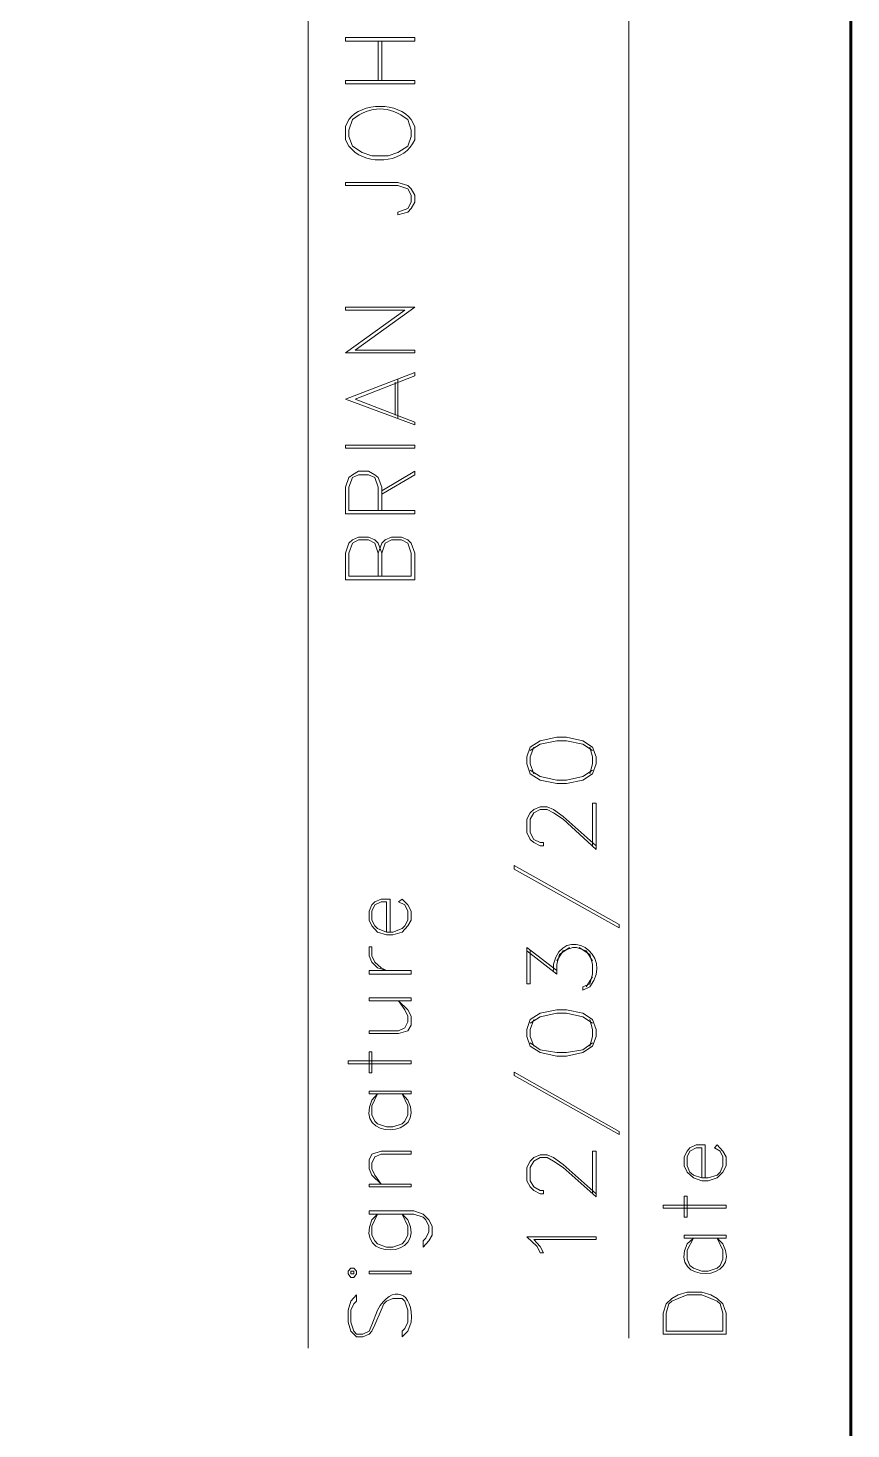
# Model space of a CAD drawing. Header units: inches. Extents: x 5 to 516, y -193 to 129.
# Drawn here: x 58.596 to 59.901, y -173.669 to -171.446 of the extents above; entities that cross this region are included whole.
import ezdxf

# ---------------------------------------------------------------- set-up
doc = ezdxf.new("R2010")
doc.units = ezdxf.units.IN
doc.header["$MEASUREMENT"] = 0
doc.layers.add('PDF7_Geometry', color=7, linetype='Continuous')

msp = doc.modelspace()

# ---------------------------------------------------------------- linework, layer by layer
at = {"layer": 'PDF7_Geometry', "lineweight": 60}
msp.add_lwpolyline([(59.9013316, -193.1846724), (59.9013316, -163.1857822), (14.901328, -163.1857822), (14.901328, -193.1846724)], dxfattribs=at)
at = {"layer": 'PDF7_Geometry', "lineweight": 15}
for points in [[(59.0402205, -173.5402277), (59.0402205, -169.7446718)], [(59.5491093, -173.5246728), (59.5491093, -169.7446726)], [(59.1513316, -171.5291169), (59.1513316, -171.4668947)], [(59.1568869, -171.5291169), (59.1568869, -171.4668947)], [(59.1046648, -171.5913387), (59.0991092, -171.6024498), (59.0991092, -171.6235609), (59.1046648, -171.6335609), (59.1146648, -171.6435609)], [(59.1102204, -171.5913378), (59.1046648, -171.6080045), (59.1046648, -171.6180045), (59.1102204, -171.63356), (59.125776, -171.64356), (59.1413315, -171.6491156), (59.1668871, -171.6491156), (59.1824426, -171.64356), (59.1979982, -171.63356), (59.2035537, -171.6180045), (59.2035537, -171.6080045), (59.1979982, -171.5913378)], [(59.2091092, -171.6235609), (59.2091092, -171.6024498), (59.2035537, -171.5913387)], [(59.2091092, -171.8891163), (59.0991092, -171.8891163), (59.0991092, -171.8935608), (59.1935537, -171.8935608), (59.0991092, -171.9613386), (59.2091092, -171.9613386)], [(59.2091092, -171.8891165), (59.1146647, -171.9568943), (59.2091092, -171.9568943), (59.2091092, -171.9613387)], [(59.0991092, -172.0346712), (59.2091092, -171.9924489), (59.2091092, -171.9980045), (59.1146647, -172.0346712), (59.2091092, -172.0713378), (59.2091092, -172.0757823)], [(59.1779983, -172.0602268), (59.1779983, -172.0080046)], [(59.1824426, -172.0657833), (59.1824426, -172.003561)], [(59.0991092, -172.0346712), (59.2091092, -172.0757823)], [(59.156887, -172.2113372), (59.156887, -172.1746705), (59.1513315, -172.159115), (59.1457759, -172.1546705), (59.1357759, -172.149115), (59.1202203, -172.149115), (59.1102203, -172.1546705), (59.1046648, -172.159115), (59.0991092, -172.1746705), (59.0991092, -172.2168928), (59.2091092, -172.2168928)], [(59.1568869, -172.1857829), (59.2091091, -172.1546718), (59.2091091, -172.1491163), (59.1568869, -172.1802274)], [(59.1513315, -172.2113386), (59.1513315, -172.1746719), (59.145776, -172.1591163), (59.135776, -172.1546719), (59.1202204, -172.1546719), (59.1102204, -172.1591163), (59.1046648, -172.1746719), (59.1046648, -172.2113386), (59.2091093, -172.2113386), (59.2091093, -172.2168941)], [(59.156887, -172.2791175), (59.1513315, -172.263562), (59.1457759, -172.2580064), (59.1357759, -172.253562), (59.1202203, -172.253562), (59.1102203, -172.2580064), (59.1046648, -172.263562), (59.0991092, -172.2791175), (59.0991092, -172.3213398), (59.2091092, -172.3213398)], [(59.1513315, -172.3157833), (59.1513315, -172.2791166), (59.145776, -172.2635611), (59.135776, -172.2580055), (59.1202204, -172.2580055), (59.1102204, -172.2635611), (59.1046648, -172.2791166), (59.1046648, -172.3157833), (59.2035537, -172.3157833)], [(59.1513316, -172.279117), (59.1568871, -172.2635614), (59.1624427, -172.2580059), (59.1724427, -172.2535614), (59.1879983, -172.2535614), (59.1979983, -172.2580059), (59.2035538, -172.2635614), (59.2091094, -172.279117), (59.2091094, -172.3213392)], [(59.1568869, -172.3157833), (59.1568869, -172.2791166), (59.1624425, -172.2635611), (59.1724425, -172.2580055), (59.187998, -172.2580055), (59.197998, -172.2635611), (59.2035536, -172.2791166), (59.2035536, -172.3157833)], [(59.3979981, -172.5868947), (59.3924426, -172.6024503), (59.3924426, -172.6135614), (59.3979981, -172.6291169)], [(59.4913316, -172.5924489), (59.4757761, -172.5824489), (59.4502205, -172.5768933), (59.434665, -172.5768933), (59.4079983, -172.5824489), (59.3924427, -172.5924489)], [(59.4868871, -172.6291152), (59.4913315, -172.6135596), (59.4913315, -172.6024485), (59.4868871, -172.586893)], [(59.3924425, -172.623561), (59.4079981, -172.633561), (59.4346647, -172.6391166), (59.4502203, -172.6391166), (59.4757759, -172.633561), (59.4913314, -172.623561)], [(59.496887, -172.7491162), (59.4446647, -172.7013384), (59.4291092, -172.6913384), (59.4191092, -172.6857829), (59.4079981, -172.6857829), (59.3979981, -172.6913384), (59.3924425, -172.7013384), (59.3924425, -172.7224495), (59.3979981, -172.7335607), (59.4079981, -172.7380051), (59.4135536, -172.7380051), (59.4135536, -172.7435607), (59.4079981, -172.7435607), (59.3979981, -172.7380051), (59.3924425, -172.7335607), (59.3868869, -172.7224495), (59.3868869, -172.7013384), (59.3924425, -172.6913384), (59.3979981, -172.6857829), (59.4079981, -172.6813384), (59.4191092, -172.6813384), (59.4291092, -172.6857829), (59.4446647, -172.696894), (59.496887, -172.7435607)], [(59.4913316, -172.7435607), (59.4913316, -172.6757829), (59.4968872, -172.6757829), (59.4968872, -172.7491162)], [(59.1702203, -172.8802274), (59.1702203, -172.8280052), (59.1557758, -172.8280052), (59.1457758, -172.8324496), (59.1413314, -172.8368941), (59.1368869, -172.8468941), (59.1368869, -172.8613385), (59.1413314, -172.8702274), (59.1502203, -172.8802274), (59.1646647, -172.8846719), (59.1746647, -172.8846719), (59.1891092, -172.8802274), (59.1979981, -172.8702274), (59.2035536, -172.8613385), (59.2035536, -172.8468941), (59.1979981, -172.8368941), (59.1891092, -172.8280052)], [(59.1646649, -172.8802274), (59.1646649, -172.8324496), (59.1557761, -172.8324496), (59.1457761, -172.8368941), (59.1413316, -172.8468941), (59.1413316, -172.8613385), (59.1457761, -172.8702274), (59.1502205, -172.8746719), (59.1646649, -172.8802274), (59.1746649, -172.8802274), (59.1891094, -172.8746719), (59.1935538, -172.8702274), (59.1979983, -172.8613385), (59.1979983, -172.8468941), (59.1935538, -172.8368941), (59.1835538, -172.8324496), (59.1891094, -172.8280052)], [(59.3924427, -172.9102263), (59.3924427, -172.9624486), (59.3868872, -172.9624486), (59.3868872, -172.9046708), (59.434665, -172.9413375)], [(59.4346647, -172.9257823), (59.4446647, -172.9102267), (59.4602203, -172.9046711), (59.4657758, -172.9046711), (59.4813314, -172.9102267), (59.4913314, -172.9257823)], [(59.4346647, -172.9468936), (59.4346647, -172.9313381), (59.4391092, -172.9157825), (59.4546647, -172.9046714)], [(59.4702205, -172.9046731), (59.4868872, -172.9157842), (59.4913316, -172.9313398), (59.4913316, -172.9468954), (59.4868872, -172.9624509), (59.4757761, -172.9668954)], [(59.3868872, -172.9102273), (59.434665, -172.946894)], [(59.4291094, -172.9413394), (59.4291094, -172.9313394)], [(59.4868872, -172.966895), (59.4757761, -172.9724506), (59.4757761, -172.966895)], [(59.4913316, -172.9513379), (59.4813316, -172.9668935)], [(59.4913316, -173.0246728), (59.4757761, -173.0146728), (59.4502205, -173.0091172), (59.434665, -173.0091172), (59.4079983, -173.0146728), (59.3924427, -173.0246728)], [(59.3979981, -173.0191163), (59.3924426, -173.0346719), (59.3924426, -173.045783), (59.3979981, -173.0613385)], [(59.4868871, -173.0613391), (59.4913315, -173.0457835), (59.4913315, -173.0346724), (59.4868871, -173.0191169)], [(59.3924425, -173.0557826), (59.4079981, -173.0668937), (59.4346647, -173.0713382), (59.4502203, -173.0713382), (59.4757759, -173.0668937), (59.4913314, -173.0557826)], [(59.1979983, -173.1468938), (59.1891094, -173.1368938), (59.1979983, -173.1557827), (59.1979983, -173.1702272), (59.1935539, -173.1802272), (59.1891094, -173.1846716), (59.174665, -173.1891161), (59.164665, -173.1891161), (59.1502205, -173.1846716), (59.1457761, -173.1802272), (59.1413316, -173.1702272), (59.1413316, -173.1557827), (59.1502205, -173.1368938), (59.1413316, -173.1468938)], [(59.6702203, -173.2702285), (59.6702203, -173.2180063), (59.6557759, -173.2180063), (59.6457759, -173.2224508), (59.6413314, -173.2280063), (59.636887, -173.2368952), (59.636887, -173.2513396), (59.6413314, -173.2613396), (59.6513314, -173.2702285), (59.6646648, -173.274673), (59.6746648, -173.274673), (59.6891092, -173.2702285), (59.6979981, -173.2613396), (59.7035537, -173.2513396), (59.7035537, -173.2368952), (59.6979981, -173.2280063), (59.6891092, -173.2180063)], [(59.664665, -173.2702285), (59.664665, -173.2224508), (59.6557761, -173.2224508), (59.6457761, -173.2280063), (59.6413317, -173.2368952), (59.6413317, -173.2513396), (59.6457761, -173.2613396), (59.6513317, -173.2657841), (59.664665, -173.2702285), (59.674665, -173.2702285), (59.6891094, -173.2657841), (59.6935539, -173.2613396), (59.6979983, -173.2513396), (59.6979983, -173.2368952), (59.6935539, -173.2280063), (59.684665, -173.2224508), (59.6891094, -173.2180063)], [(59.496887, -173.3002264), (59.4446647, -173.2535597), (59.4291092, -173.2435597), (59.4191092, -173.2380041), (59.4079981, -173.2380041), (59.3979981, -173.2435597), (59.3924425, -173.2535597), (59.3924425, -173.2746708), (59.3979981, -173.2846708), (59.4079981, -173.2902264), (59.4135536, -173.2902264), (59.4135536, -173.2957819), (59.4079981, -173.2957819), (59.3979981, -173.2902264), (59.3924425, -173.2846708), (59.3868869, -173.2746708), (59.3868869, -173.2535597), (59.3924425, -173.2435597), (59.3979981, -173.2380041), (59.4079981, -173.2335597), (59.4191092, -173.2335597), (59.4291092, -173.2380041), (59.4446647, -173.2491153), (59.496887, -173.2957819)], [(59.4913316, -173.2957819), (59.4913316, -173.2280041), (59.4968872, -173.2280041), (59.4968872, -173.3002264)], [(59.1979983, -173.3368929), (59.1891094, -173.328004), (59.1979983, -173.3468929), (59.1979983, -173.3613373), (59.1935539, -173.3702262), (59.1891094, -173.3746706), (59.174665, -173.3802262), (59.164665, -173.3802262), (59.1502205, -173.3746706), (59.1457761, -173.3702262), (59.1413316, -173.3613373), (59.1413316, -173.3468929), (59.1502205, -173.328004), (59.1413316, -173.3368929)], [(59.6979983, -173.3746714), (59.6891094, -173.3657825), (59.6979983, -173.3846714), (59.6979983, -173.3991158), (59.6935539, -173.4091158), (59.6891094, -173.4135603), (59.674665, -173.4180047), (59.664665, -173.4180047), (59.6513316, -173.4135603), (59.6457761, -173.4091158), (59.6413316, -173.3991158), (59.6413316, -173.3846714), (59.6513316, -173.3657825), (59.6413316, -173.3746714)], [(59.1502205, -173.4802267), (59.1413316, -173.50356), (59.1368871, -173.51356), (59.1268871, -173.5180044), (59.1168871, -173.5180044), (59.1124427, -173.51356), (59.1079982, -173.4991155), (59.1079982, -173.4802267), (59.1124427, -173.4702267), (59.1168871, -173.4657822), (59.1168871, -173.4557822), (59.1079982, -173.4657822), (59.1035538, -173.4802267), (59.1035538, -173.4991155), (59.1079982, -173.51356), (59.1168871, -173.5224489), (59.1268871, -173.5224489), (59.1368871, -173.5180044), (59.1413316, -173.51356), (59.145776, -173.50356), (59.155776, -173.4802267), (59.1602205, -173.4702267), (59.1646649, -173.4657822), (59.1746649, -173.4613378), (59.1891094, -173.4613378), (59.1935538, -173.4657822), (59.1979982, -173.4802267), (59.1979982, -173.4991155), (59.1935538, -173.5091155), (59.1891094, -173.51356), (59.1891094, -173.5224489), (59.1979982, -173.51356), (59.2035538, -173.4991155)]]:
    msp.add_lwpolyline(points, dxfattribs=at)
for points in [[(59.0991092, -171.4613385), (59.0991092, -171.4668941), (59.2091092, -171.4668941), (59.2091092, -171.4613385)], [(59.2091093, -171.5291156), (59.2091093, -171.5346711), (59.0991093, -171.5346711), (59.0991093, -171.5291156)], [(59.1824426, -171.7424503), (59.1979981, -171.7380058), (59.2035537, -171.7324503), (59.2091092, -171.7224503), (59.2091092, -171.7113392), (59.2035537, -171.7013392), (59.1979981, -171.6957836), (59.1824426, -171.6913392), (59.0991092, -171.6913392), (59.0991092, -171.6957836), (59.1824426, -171.6957836), (59.1979981, -171.7013392), (59.2035537, -171.7113392), (59.2035537, -171.7224503), (59.1979981, -171.7324503), (59.1824426, -171.7380058)], [(59.2091092, -172.1080059), (59.0991092, -172.1080059), (59.0991092, -172.1124503), (59.2091092, -172.1124503)], [(59.3868872, -172.6135603), (59.3924427, -172.6291158), (59.4079983, -172.6391158), (59.434665, -172.6446714), (59.4502205, -172.6446714), (59.4757761, -172.6391158), (59.4913316, -172.6291158), (59.4968872, -172.6135603), (59.4968872, -172.6024492), (59.4913316, -172.5868936), (59.4757761, -172.5768936), (59.4502205, -172.5713381), (59.434665, -172.5713381), (59.4079983, -172.5768936), (59.3924427, -172.5868936), (59.3868872, -172.6024492)], [(59.5335538, -172.8680047), (59.3668872, -172.7746714), (59.3668872, -172.780227), (59.5335538, -172.8735603)], [(59.1368872, -172.9035617), (59.1413316, -172.9035617), (59.1413316, -172.9180061), (59.1457761, -172.9280061), (59.1557761, -172.936895), (59.1646649, -172.9413394), (59.1502205, -172.936895), (59.1413316, -172.9280061), (59.1368872, -172.9180061)], [(59.2035538, -172.9413381), (59.1368872, -172.9413381), (59.1368872, -172.9468936), (59.2035538, -172.9468936)], [(59.2035538, -172.984672), (59.1368872, -172.984672), (59.1368872, -172.9891164), (59.2035538, -172.9891164)], [(59.1835538, -172.9891154), (59.1935538, -173.0035599), (59.1979983, -173.0135599), (59.1979983, -173.0224488), (59.1935538, -173.0324488), (59.1835538, -173.0368932), (59.1368872, -173.0368932), (59.1368872, -173.0413376), (59.1835538, -173.0413376), (59.1979983, -173.0368932), (59.2035538, -173.0280043), (59.2035538, -173.0135599), (59.1979983, -173.0035599)], [(59.3868872, -173.0457819), (59.3924427, -173.0613375), (59.4079983, -173.0713375), (59.434665, -173.076893), (59.4502205, -173.076893), (59.4757761, -173.0713375), (59.4913316, -173.0613375), (59.4968872, -173.0457819), (59.4968872, -173.0346708), (59.4913316, -173.0191152), (59.4757761, -173.0091152), (59.4502205, -173.0035597), (59.434665, -173.0035597), (59.4079983, -173.0091152), (59.3924427, -173.0191152), (59.3868872, -173.0346708)], [(59.2035538, -173.0846724), (59.1035538, -173.0846724), (59.1035538, -173.0891169), (59.2035538, -173.0891169)], [(59.1413316, -173.0702285), (59.1413316, -173.1035619), (59.1368872, -173.1035619), (59.1368872, -173.0702285)], [(59.5335538, -173.196895), (59.3668872, -173.1024506), (59.3668872, -173.1080061), (59.5335538, -173.2013395)], [(59.2035538, -173.1324494), (59.1368872, -173.1324494), (59.1368872, -173.1368938), (59.2035538, -173.1368938)], [(59.2035536, -173.2280048), (59.2035536, -173.2324492), (59.1557759, -173.2324492), (59.1457759, -173.2368937), (59.1413314, -173.2468937), (59.1413314, -173.2557826), (59.1457759, -173.2657826), (59.1557759, -173.280227), (59.1413314, -173.2657826), (59.136887, -173.2557826), (59.136887, -173.2413381), (59.1413314, -173.2324492), (59.1557759, -173.2280048)], [(59.2035538, -173.2802268), (59.1368872, -173.2802268), (59.1368872, -173.2846713), (59.2035538, -173.2846713)], [(59.6413317, -173.2991172), (59.6413317, -173.3324505), (59.6368872, -173.3324505), (59.6368872, -173.2991172)], [(59.2224427, -173.3802276), (59.2313316, -173.3702276), (59.2368872, -173.3613387), (59.2368872, -173.3468942), (59.2313316, -173.3368942), (59.2224427, -173.3280053), (59.2079983, -173.3224498), (59.1368872, -173.3224498), (59.1368872, -173.3280053), (59.2079983, -173.3280053), (59.2224427, -173.3324498), (59.2268872, -173.3368942), (59.2313316, -173.3468942), (59.2313316, -173.3557831), (59.2268872, -173.3657831), (59.2224427, -173.3702276)], [(59.7035538, -173.3135611), (59.6035538, -173.3135611), (59.6035538, -173.3180055), (59.7035538, -173.3180055)], [(59.4968872, -173.3635604), (59.4968872, -173.3680049), (59.3979983, -173.3680049), (59.4079983, -173.379116), (59.4135538, -173.389116), (59.4079983, -173.389116), (59.4035538, -173.379116), (59.3868872, -173.3635604)], [(59.7035539, -173.361338), (59.6368872, -173.361338), (59.6368872, -173.3657825), (59.7035539, -173.3657825)], [(59.1035538, -173.4224502), (59.1079982, -173.4280058), (59.1124427, -173.4280058), (59.1168871, -173.4224502), (59.1168871, -173.4180058), (59.1124427, -173.4135613), (59.1079982, -173.4135613), (59.1035538, -173.4180058)], [(59.107998, -173.4180058), (59.107998, -173.4224502), (59.1124425, -173.4224502), (59.1124425, -173.4180058)], [(59.2035538, -173.4180058), (59.1368872, -173.4180058), (59.1368872, -173.4224502), (59.2035538, -173.4224502)], [(59.7035538, -173.5180042), (59.7035538, -173.4846708), (59.6979983, -173.4702264), (59.6891094, -173.4613375), (59.6791094, -173.4557819), (59.6646649, -173.4513375), (59.6413316, -173.4513375), (59.6268871, -173.4557819), (59.6168871, -173.4613375), (59.6079983, -173.4702264), (59.6035538, -173.4846708), (59.6035538, -173.5180042)], [(59.6979981, -173.5135599), (59.6979981, -173.484671), (59.6935536, -173.4702266), (59.6891092, -173.4657821), (59.6791092, -173.4613377), (59.6646647, -173.4557821), (59.6413314, -173.4557821), (59.626887, -173.4613377), (59.616887, -173.4657821), (59.6124425, -173.4702266), (59.6079981, -173.484671), (59.6079981, -173.5135599)]]:
    msp.add_lwpolyline(points, close=True, dxfattribs=at)
for points in [[(59.2035537, -171.5913387), (59.1838129, -171.5634313), (59.1244055, -171.5634313), (59.1046648, -171.5913387)], [(59.1979982, -171.5913378), (59.1695167, -171.5687267), (59.1387019, -171.5687267), (59.1102204, -171.5913378)], [(59.1146648, -171.6435609), (59.1440352, -171.6640054), (59.1937389, -171.658672), (59.2091092, -171.6235609)], [(59.4291094, -172.9313394), (59.4453686, -172.8653209), (59.527739, -172.9144876), (59.4868872, -172.966895)], [(59.1413316, -173.1468938), (59.1109427, -173.2113013), (59.2303687, -173.2077087), (59.1979983, -173.1468938)], [(59.1413316, -173.3368929), (59.1116464, -173.4024669), (59.2298502, -173.3983558), (59.1979983, -173.3368929)], [(59.6413316, -173.3746714), (59.6104798, -173.4394677), (59.7310909, -173.4364862), (59.6979983, -173.3746714)], [(59.1502205, -173.4802267), (59.1726279, -173.4371526), (59.2086279, -173.4510415), (59.2035538, -173.4991155)]]:
    msp.add_open_spline(points, degree=3, dxfattribs=at)

doc.saveas('drawing.dxf')
